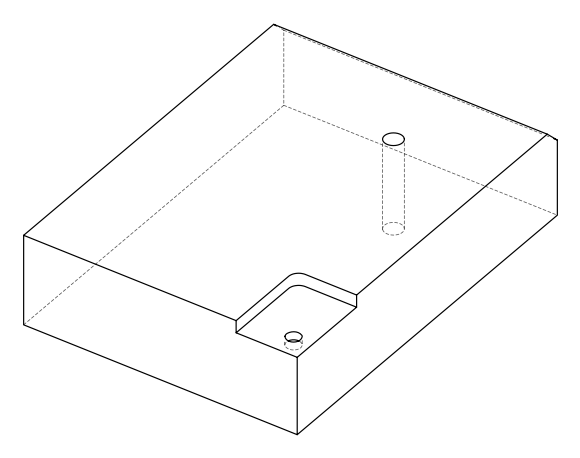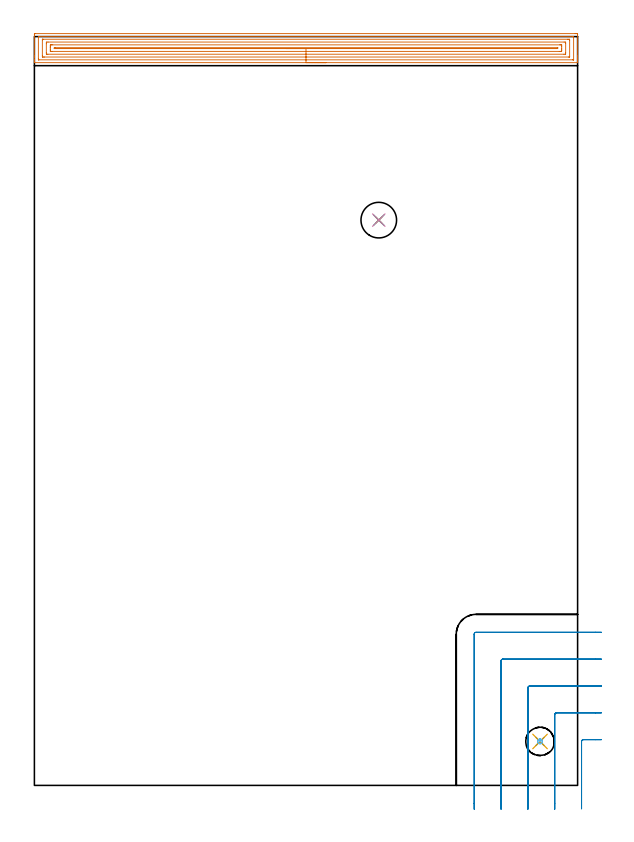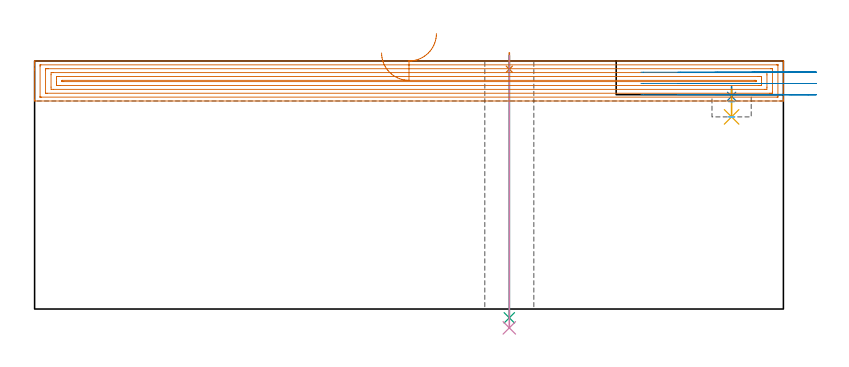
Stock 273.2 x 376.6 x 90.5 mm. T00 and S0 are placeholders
(PLAN: 8 operations, 6 tool changes, 17.6 min)
(1 SPOT_DRILL | STEP1HOLE | NXT0321_9005460120000 | 0.05 min | 183 mm3)
(2 SPOT_DRILL_1 | STEP1POCKET | NXT0321_9005460120000 | 0.03 min | 1301 mm3)
(3 DRILL_THROUGH_HOLE_INTO_CENTER | STEP1HOLE | NXT0301_065 | 0.38 min | 6120 mm3)
(4 DRILL_TO_ENLARGE_THROUGH_HOLE | STEP1HOLE | UGT0301_249 | 0.4 min | 16437 mm3)
(5 DRILL_BLIND_HOLE_INTO_CENTER | STEP1POCKET | NXT0301_128 | 0.04 min | 879 mm3)
(6 MILL_ROUGH_BLIND_HOLE_CONTOUR | STEP1POCKET | UGT0201_129 | Spiral | 0.1 min | 1098 mm3)
(7 AREA_MILL | FG_CHAMFER_SURFACE | UGT0205_001 | 13.31 min | 29116 mm3)
(8 MILL_CORNER_NOTCH_RECTANGULAR | CORNER_NOTCH_RECTANGULAR | UGT0201_100 | Follow Part, ap 4.5, ae 75% | 3.3 min | 62303 mm3)
(TOOL NXT0321_9005460120000 | NC Spot Drill, 142deg, 12mm, Carbide, Uncoated | D12 PA142 FL30 Z2)
(TOOL NXT0301_065 | Carbide Drill 9.4mm [860.1-0940-075A1-MM 2214] | D9.4 PA140 FL98 Z2)
(TOOL UGT0301_249 | Twist Drill 17.9 mm | D17.9 PA118 FL130 Z2)
(TOOL NXT0301_128 | Carbide Drill 12mm [861.1-1200-036A1-GP GC34] | D12 PA150 FL37.4 Z2)
(TOOL UGT0201_129 | Carbide End Mill 11.9 | D11.9 FL15 Z4)
(TOOL UGT0205_001 | Chamfer Mill 20 x 3 x 45 deg. | D20 FL50 Z2)
(TOOL UGT0201_100 | End Mill 18 mm | D18 FL22 Z2)
(OP 1 SPOT_DRILL)
G17 G21 G94 G90
T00 M6
G54
G17 G0 G90 X173.2 Y284.3 S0 M3
G43 Z100.5 H0
G94 G81 G98 Z87.5 F250. R93.5
G80
M5
M2
(OP 2 SPOT_DRILL_1)
G17 G21 G94 G90
T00 M6
G54
G17 G0 G90 X254.3 Y22.1 S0 M3
G43 Z100.5 H0
G94 G81 G98 Z77.585 F250. R81.2
G80
M5
M2
(OP 3 DRILL_THROUGH_HOLE_INTO_CENTER)
G17 G21 G94 G90
T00 M6
G54
G17 G0 G90 X173.2 Y284.3 S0 M3
G43 Z100.5 H1
G94 G73 G98 Z-3.211 F250. Q9.371 R92.5
G80
M5
M2
(OP 4 DRILL_TO_ENLARGE_THROUGH_HOLE)
G17 G21 G94 G90
T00 M6
G54
G17 G0 G90 X173.2 Y284.3 S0 M3
G43 Z100.5 H0
G94 G73 G98 Z-6.878 F250. Q16.23 R92.5
G80
M5
M2
(OP 5 DRILL_BLIND_HOLE_INTO_CENTER)
G17 G21 G94 G90
T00 M6
G54
G17 G0 G90 X254.3 Y22.1 S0 M3
G43 Z100.5 H1
G94 G81 G98 Z70.1 F250. R80.2
G80
M5
M2
(OP 6 MILL_ROUGH_BLIND_HOLE_CONTOUR)
G17 G21 G94 G90
T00 M6
G54
G17 G0 G90 X254.3 Y22.1 S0 M3
G43 Z100.5 H0
Z75.65
G94 G3 X254.9 Y22.7 R0.6 F250.
X254.3 Y23.3 R0.6
X253.1 Y22.1 R1.2
X254.3 Y23.3 R-1.2
X253.7 Y22.7 R0.6
X254.3 Y22.1 R0.6
G0 Z70.1
G3 X254.9 Y22.7 R0.6
X254.3 Y23.3 R0.6
X253.1 Y22.1 R1.2
X254.3 Y23.3 R-1.2
X253.7 Y22.7 R0.6
X254.3 Y22.1 R0.6
G0 Z100.5
M5
M2
(OP 7 AREA_MILL)
G17 G21 G94 G90
T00 M6
G54
G17 G0 G90 X146.6 Y363.5 S1061 M3
G43 Z100.5 H0
G94 G1 X146.562 Z99.628 F250.
X146.448 Z98.763
X146.259 Z97.912
X145.997 Z97.08
X145.663 Z96.274
X145.26 Z95.5
X144.792 Z94.764
X144.26 Z94.072
X143.671 Z93.429
X143.028 Z92.839
X142.336 Z92.308
X141.6 Z91.84
X140.826 Z91.437
X140.02 Z91.103
X139.188 Z90.841
X138.337 Z90.652
X137.472 Z90.538
X136.6 Z90.5
X0.151
X0.01 Y363.502 Z90.488
X0.007 Y363.551 Z90.44
X0. Y363.91 Z90.089
Y364.395 Z89.604
Y364.999 Z88.996
Y366.193 Z87.804
Y366.784 Z87.21
Y377.494 Z76.503
X0.002 Y377.792 Z76.205
X0.01 Y378.092 Z75.906
X0.31 Y378.099 Z75.899
X271.998 Y378.1 Z75.9
X272.603 Y378.097 Z75.903
X273.193 Y378.092 Z75.906
X273.196 Y378.087 Z75.91
X273.2 Y377.494 Z76.503
Y366.784 Z87.21
Y366.193 Z87.804
Y365.891 Z88.105
Y365.3 Z88.696
Y364.999 Z88.996
Y364.395 Z89.604
Y363.91 Z90.089
Y363.554 Z90.437
X273.19 Y363.502 Z90.488
X273.049 Y363.5 Z90.5
X136.6
Y364.914 Z89.086
X2.296 Y364.915 Z89.085
X2.127 Y364.918 Z89.082
X2.022 Y364.921 Z89.079
X2.01 Y364.946 Z89.054
X2.007 Y364.999 Z89.001
X2.001 Y365.379 Z88.621
X2. Y376.601 Z77.399
X2.002 Y376.649 Z77.351
X2.005 Y376.672 Z77.328
X2.008 Y376.678 Z77.322
X2.044 Y376.68 Z77.32
X2.212 Y376.685 Z77.315
X2.296 Y376.686 Z77.314
X2.38
X270.904 Y376.685 Z77.315
X271.073 Y376.682 Z77.318
X271.178 Y376.679 Z77.321
X271.19 Y376.654 Z77.346
X271.193 Y376.601 Z77.399
X271.199 Y376.221 Z77.779
X271.2 Y364.999 Z89.001
X271.198 Y364.951 Z89.049
X271.195 Y364.928 Z89.072
X271.192 Y364.922 Z89.078
X271.157 Y364.92 Z89.08
X270.989 Y364.915 Z89.085
X270.904 Y364.914 Z89.086
X270.82
X136.6
Y366.328 Z87.672
X5.056 Y366.329 Z87.671
X4.618
X4.164 Y366.333 Z87.667
X4.022 Y366.335 Z87.665
X4.008 Y366.62 Z87.38
X4.003 Y366.784 Z87.216
X4. Y366.947 Z87.053
Y374.98 Z79.02
X4.004 Y375.144 Z78.856
X4.01 Y375.253 Z78.747
X4.016 Y375.266 Z78.734
X4.023 Y375.268 Z78.732
X4.05 Y375.27 Z78.73
X4.164 Y375.271 Z78.729
X4.601 Y375.272 Z78.728
X268.144 Y375.271 Z78.729
X268.582
X269.036 Y375.267 Z78.733
X269.178 Y375.265 Z78.735
X269.192 Y374.98 Z79.02
X269.197 Y374.816 Z79.184
X269.2 Y374.653 Z79.347
Y366.62 Z87.38
X269.196 Y366.456 Z87.544
X269.19 Y366.347 Z87.653
X269.184 Y366.334 Z87.666
X269.177 Y366.332 Z87.668
X269.15 Y366.33 Z87.67
X269.036 Y366.329 Z87.671
X268.599 Y366.328 Z87.672
X136.6
Y367.743 Z86.257
X6.773
X6.022 Y367.75 Z86.25
X6. Y368.516 Z85.484
Y373.031 Z80.969
X6.021 Y373.85 Z80.15
X6.839 Y373.857 Z80.143
X266.427
X267.178 Y373.85 Z80.15
X267.2 Y373.084 Z80.916
Y368.569 Z85.431
X267.179 Y367.75 Z86.25
X266.361 Y367.743 Z86.257
X136.6
Y369.157 Z84.843
X8.927
X8.623 Y369.158 Z84.842
X8.031 Y369.161 Z84.839
X8.018 Y369.163 Z84.837
X8.007 Y369.185 Z84.815
X8.003 Y369.461 Z84.539
X8. Y370.085 Z83.915
Y370.977 Z83.023
Y371.246 Z82.754
X8.003 Y371.867 Z82.133
X8.01 Y372.139 Z81.861
X8.025 Y372.436 Z81.564
X8.322 Y372.44 Z81.56
X8.623 Y372.442 Z81.558
X9.211 Y372.443 Z81.557
X264.273
X264.577 Y372.442 Z81.558
X265.169 Y372.439 Z81.561
X265.182 Y372.437 Z81.563
X265.193 Y372.415 Z81.585
X265.197 Y372.139 Z81.861
X265.2 Y371.515 Z82.485
Y370.623 Z83.377
Y370.354 Z83.646
X265.197 Y369.733 Z84.267
X265.19 Y369.461 Z84.539
X265.176 Y369.164 Z84.836
X264.878 Y369.16 Z84.84
X264.577 Y369.158 Z84.842
X263.989 Y369.157 Z84.843
X136.6
Y370.571 Z83.429
X10.189
X10.054 Y370.573 Z83.427
X10.021 Y370.575 Z83.425
X10.012 Y370.578 Z83.422
X10.008 Y370.584 Z83.416
X10.004 Y370.615 Z83.385
X10.002 Y370.759 Z83.241
X10.01 Y371.003 Z82.997
X10.015 Y371.022 Z82.978
X10.064 Y371.024 Z82.976
X10.178 Y371.027 Z82.973
X10.407 Y371.028 Z82.972
X10.624 Y371.029 Z82.971
X263.011
X263.146 Y371.027 Z82.973
X263.179 Y371.025 Z82.975
X263.188 Y371.022 Z82.978
X263.192 Y371.016 Z82.984
X263.196 Y370.985 Z83.015
X263.198 Y370.841 Z83.159
X263.19 Y370.597 Z83.403
X263.185 Y370.578 Z83.422
X263.136 Y370.576 Z83.424
X263.022 Y370.573 Z83.427
X262.793 Y370.572 Z83.428
X262.576 Y370.571 Z83.429
X136.6
X135.728 Z83.467
X134.864 Z83.581
X134.012 Z83.77
X133.18 Z84.032
X132.374 Z84.366
X131.6 Z84.769
X130.864 Z85.237
X130.172 Z85.768
X129.529 Z86.358
X128.94 Z87.001
X128.409 Z87.693
X127.94 Z88.429
X127.537 Z89.203
X127.203 Z90.009
X126.941 Z90.841
X126.752 Z91.692
X126.638 Z92.557
X126.6 Z93.429
G0 Z100.5
M5
M2
(OP 8 MILL_CORNER_NOTCH_RECTANGULAR)
G17 G21 G94 G90
T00 M6
G54
G17 G0 G90 X285.2 Y23. S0 M3
G43 Z100.5 H0
Z86.4
G94 G1 X282.2 F250.
X276.095 F500.
G3 X275.2 Y22.105 R0.9
G1 Y-8.775
Y-11.775 F250.
G0 Z100.5
X285.2 Y36.5
Z86.4
G1 X282.2
X262.595 F500.
G3 X261.7 Y35.605 R0.9
G1 Y-9.
Y-12. F250.
G0 Z100.5
X285.2 Y50.
Z86.4
G1 X282.2
X249.095 F500.
G3 X248.2 Y49.105 R0.9
G1 Y-9.
Y-12. F250.
G0 Z100.5
X285.2 Y63.5
Z86.4
G1 X282.2
X235.596 F500.
G3 X234.7 Y62.604 R0.9
G1 Y-9.
Y-12. F250.
G0 Z100.5
X285.2 Y77.
Z86.4
G1 X282.2
X222.096 F500.
G3 X221.2 Y76.104 R0.9
G1 Y-9.
Y-12. F250.
G0 Z100.5
X285.2 Y23.
Z82.3
G1 X282.2
X276.095 F500.
G3 X275.2 Y22.105 R0.9
G1 Y-8.775
Y-11.775 F250.
G0 Z100.5
X285.2 Y36.5
Z82.3
G1 X282.2
X262.595 F500.
G3 X261.7 Y35.605 R0.9
G1 Y-9.
Y-12. F250.
G0 Z100.5
X285.2 Y50.
Z82.3
G1 X282.2
X249.095 F500.
G3 X248.2 Y49.105 R0.9
G1 Y-9.
Y-12. F250.
G0 Z100.5
X285.2 Y63.5
Z82.3
G1 X282.2
X235.596 F500.
G3 X234.7 Y62.604 R0.9
G1 Y-9.
Y-12. F250.
G0 Z100.5
X285.2 Y77.
Z82.3
G1 X282.2
X222.096 F500.
G3 X221.2 Y76.104 R0.9
G1 Y-9.
Y-12. F250.
G0 Z100.5
X285.2 Y23.
Z78.2
G1 X282.2
X276.095 F500.
G3 X275.2 Y22.105 R0.9
G1 Y-8.775
Y-11.775 F250.
G0 Z100.5
X285.2 Y36.5
Z78.2
G1 X282.2
X262.595 F500.
G3 X261.7 Y35.605 R0.9
G1 Y-9.
Y-12. F250.
G0 Z100.5
X285.2 Y50.
Z78.2
G1 X282.2
X249.095 F500.
G3 X248.2 Y49.105 R0.9
G1 Y-9.
Y-12. F250.
G0 Z100.5
X285.2 Y63.5
Z78.2
G1 X282.2
X235.596 F500.
G3 X234.7 Y62.604 R0.9
G1 Y-9.
Y-12. F250.
G0 Z100.5
X285.2 Y77.
Z78.2
G1 X282.2
X222.096 F500.
G3 X221.2 Y76.104 R0.9
G1 Y-9.
Y-12. F250.
G0 Z100.5
M5
M2
